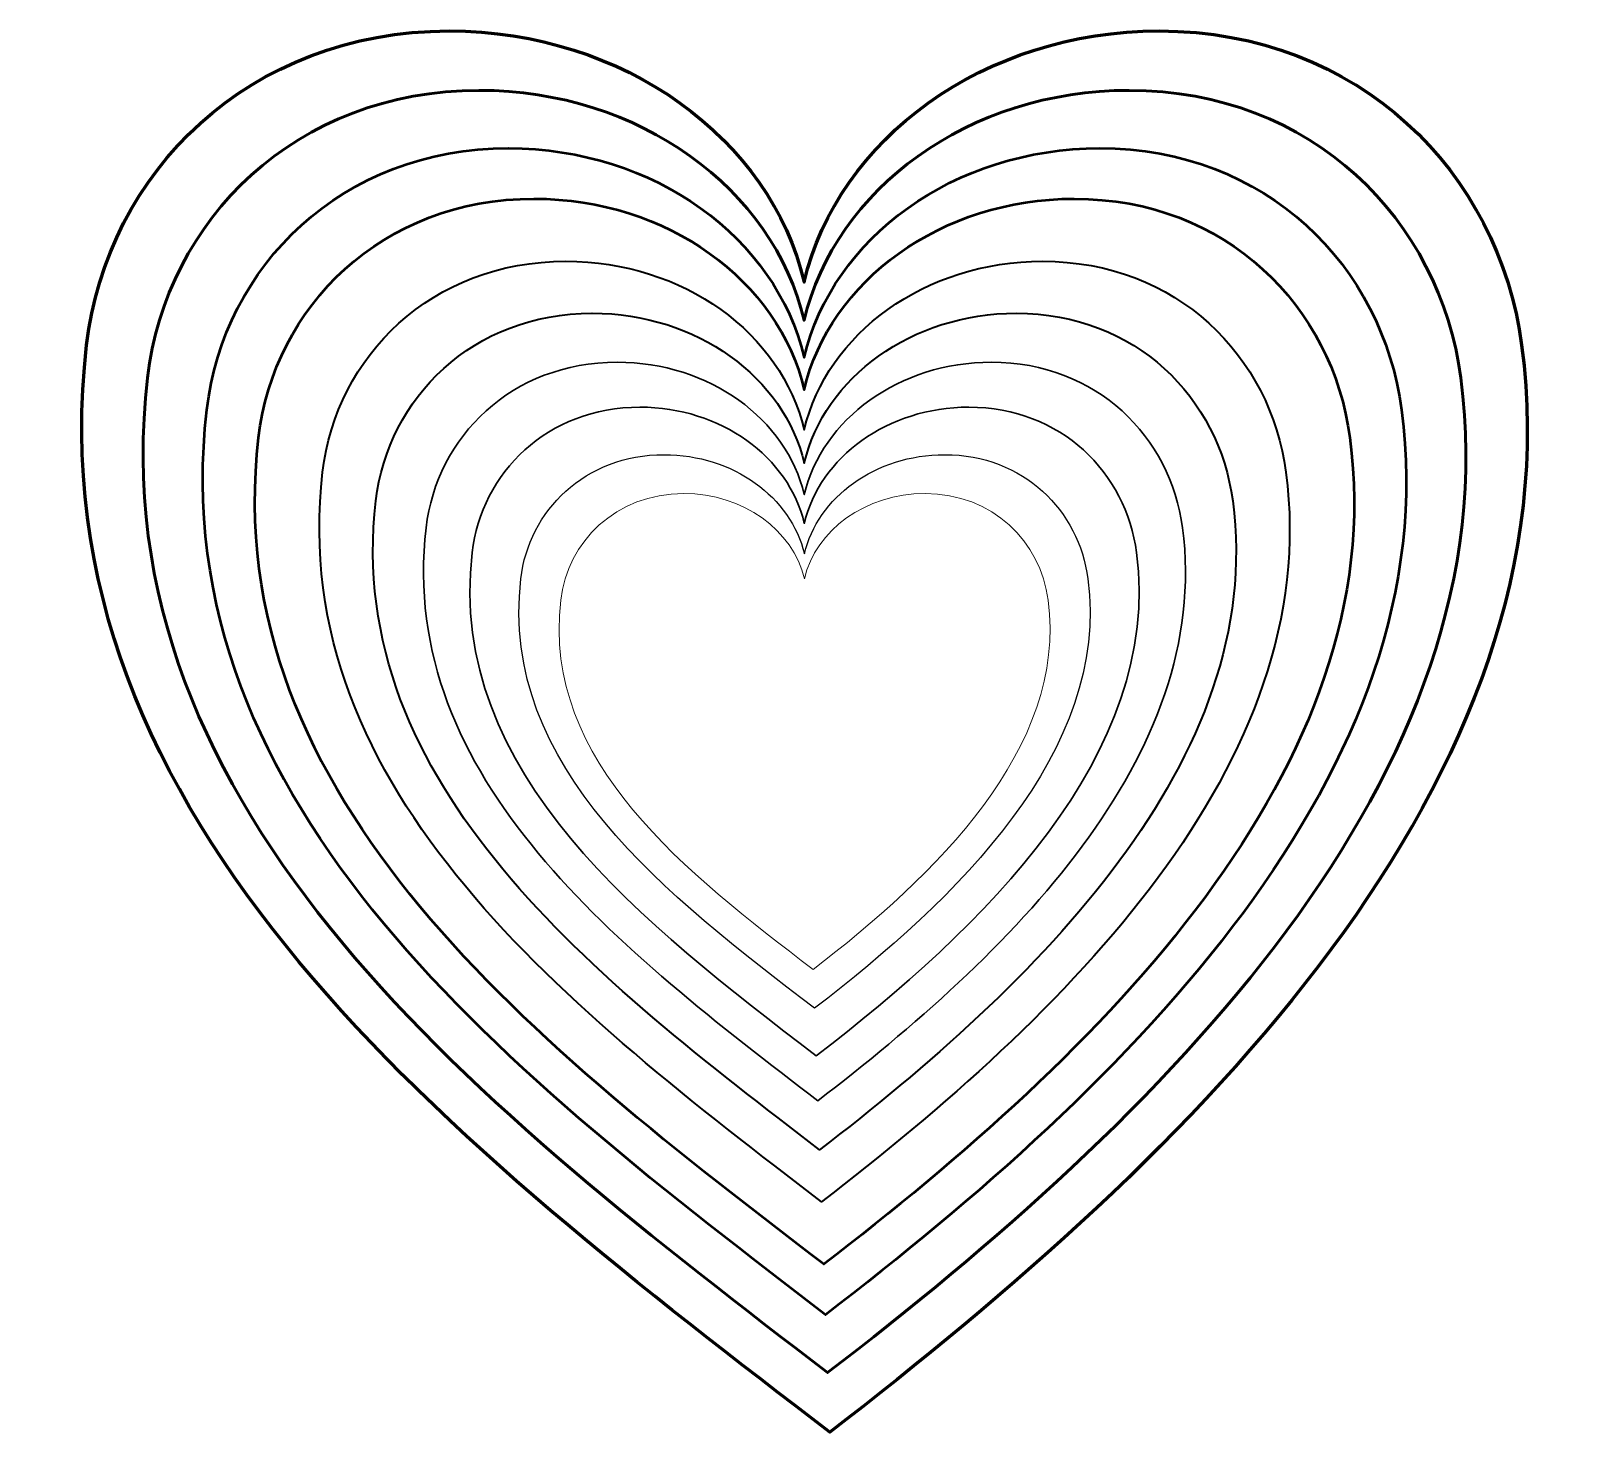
# Model space of a CAD drawing. Header units: centimetres. Extents: x -7.6 to 7.6, y -6.9 to 6.9.
import ezdxf

# ---------------------------------------------------------------- set-up
doc = ezdxf.new("R2010")
doc.units = ezdxf.units.CM
doc.header["$MEASUREMENT"] = 0
doc.layers.add('Layer 1', color=7, linetype='Continuous')

msp = doc.modelspace()

# ---------------------------------------------------------------- linework, layer by layer
at = {"layer": 'Layer 1', "color": 248, "lineweight": 60}
msp.add_open_spline([(-3.49893, 6.89948), (-5.46805, 6.89948), (-6.86841, 5.50615), (-7.066, 3.80764), (-7.066, 3.80764), (-7.61407, -0.90389), (-3.37472, -4.11187), (0.24833, -6.89166), (0.24833, -6.89166), (3.76578, -4.19415), (7.62343, -0.48237), (7.05846, 3.80765), (7.05846, 3.80765), (6.83509, 5.5038), (5.46052, 6.89948), (3.4914, 6.89948), (3.4914, 6.89948), (1.76722, 6.89948), (0.32718, 5.8377), (-0.00432, 4.42754), (-0.00432, 4.42754), (-0.3359, 5.83761), (-1.77482, 6.89948), (-3.49893, 6.89948)], degree=3, knots=[0, 0, 0, 0, 0.14285714, 0.14285714, 0.14285714, 0.14285714, 0.28571429, 0.28571429, 0.28571429, 0.28571429, 0.42857143, 0.42857143, 0.42857143, 0.42857143, 0.57142857, 0.57142857, 0.57142857, 0.57142857, 0.71428571, 0.71428571, 0.71428571, 0.71428571, 1, 1, 1, 1], dxfattribs=at)
at = {"layer": 'Layer 1', "color": 249, "lineweight": 53}
msp.add_open_spline([(-3.20227, 6.31482), (-5.00443, 6.31482), (-6.28606, 5.03963), (-6.46689, 3.48513), (-6.46689, 3.48513), (-6.9685, -0.82692), (-3.0886, -3.7629), (0.22726, -6.307), (0.22726, -6.307), (3.44648, -3.8382), (6.97704, -0.44114), (6.45998, 3.48513), (6.45998, 3.48513), (6.25555, 5.03747), (4.99753, 6.31482), (3.19536, 6.31482), (3.19536, 6.31482), (1.61737, 6.31482), (0.29943, 5.34306), (-0.00397, 4.05247), (-0.00397, 4.05247), (-0.30744, 5.34298), (-1.62435, 6.31482), (-3.20228, 6.31482), (-3.20228, 6.31482), (-3.20228, 6.31482), (-3.20227, 6.31482), (-3.20227, 6.31482)], degree=3, knots=[0, 0, 0, 0, 0.125, 0.125, 0.125, 0.125, 0.25, 0.25, 0.25, 0.25, 0.375, 0.375, 0.375, 0.375, 0.5, 0.5, 0.5, 0.5, 0.625, 0.625, 0.625, 0.625, 0.75, 0.75, 0.75, 0.75, 1, 1, 1, 1], dxfattribs=at)
at = {"layer": 'Layer 1', "color": 17, "lineweight": 50}
msp.add_open_spline([(-2.91303, 5.74477), (-4.55241, 5.74477), (-5.71827, 4.58477), (-5.88277, 3.17068), (-5.88277, 3.17068), (-6.33907, -0.75187), (-2.80962, -3.42266), (0.20673, -5.73696), (0.20673, -5.73696), (3.13516, -3.49116), (6.34682, -0.40094), (5.87646, 3.17069), (5.87646, 3.17069), (5.69049, 4.58281), (4.54611, 5.74478), (2.90673, 5.74478), (2.90673, 5.74478), (1.47127, 5.74478), (0.27238, 4.8608), (-0.00361, 3.68678), (-0.00361, 3.68678), (-0.27967, 4.86072), (-1.47763, 5.74478), (-2.91303, 5.74478), (-2.91303, 5.74478), (-2.91303, 5.74478), (-2.91303, 5.74477), (-2.91303, 5.74477)], degree=3, knots=[0, 0, 0, 0, 0.125, 0.125, 0.125, 0.125, 0.25, 0.25, 0.25, 0.25, 0.375, 0.375, 0.375, 0.375, 0.5, 0.5, 0.5, 0.5, 0.625, 0.625, 0.625, 0.625, 0.75, 0.75, 0.75, 0.75, 1, 1, 1, 1], dxfattribs=at)
at = {"layer": 'Layer 1', "color": 245, "lineweight": 50}
msp.add_open_spline([(-2.66087, 5.24781), (-4.15833, 5.24781), (-5.22327, 4.18822), (-5.37353, 2.89655), (-5.37353, 2.89655), (-5.79033, -0.68645), (-2.56642, -3.12603), (0.18882, -5.23999), (0.18882, -5.23999), (2.86375, -3.1886), (5.79739, -0.36589), (5.36775, 2.89655), (5.36775, 2.89655), (5.19788, 4.18643), (4.15256, 5.24781), (2.65509, 5.24781), (2.65509, 5.24781), (1.34389, 5.24781), (0.24878, 4.44035), (-0.00332, 3.36797), (-0.00332, 3.36797), (-0.25548, 4.44029), (-1.34974, 5.24781), (-2.66088, 5.24781), (-2.66088, 5.24781), (-2.66088, 5.24781), (-2.66087, 5.24781), (-2.66087, 5.24781)], degree=3, knots=[0, 0, 0, 0, 0.125, 0.125, 0.125, 0.125, 0.25, 0.25, 0.25, 0.25, 0.375, 0.375, 0.375, 0.375, 0.5, 0.5, 0.5, 0.5, 0.625, 0.625, 0.625, 0.625, 0.75, 0.75, 0.75, 0.75, 1, 1, 1, 1], dxfattribs=at)
at = {"layer": 'Layer 1', "color": 13, "lineweight": 40}
msp.add_open_spline([(-2.3487, 4.63258), (-3.67047, 4.63258), (-4.61047, 3.69731), (-4.7431, 2.55718), (-4.7431, 2.55718), (-5.111, -0.60545), (-2.26533, -2.75882), (0.16665, -4.62476), (0.16665, -4.62476), (2.52775, -2.81404), (5.11721, -0.32251), (4.73797, 2.55718), (4.73797, 2.55718), (4.58803, 3.69572), (3.66535, 4.63258), (2.34358, 4.63258), (2.34358, 4.63258), (1.18622, 4.63258), (0.21959, 3.91985), (-0.00293, 2.97329), (-0.00293, 2.97329), (-0.22551, 3.9198), (-1.19138, 4.63258), (-2.34869, 4.63258), (-2.34869, 4.63258), (-2.34869, 4.63258), (-2.3487, 4.63258), (-2.3487, 4.63258)], degree=3, knots=[0, 0, 0, 0, 0.125, 0.125, 0.125, 0.125, 0.25, 0.25, 0.25, 0.25, 0.375, 0.375, 0.375, 0.375, 0.5, 0.5, 0.5, 0.5, 0.625, 0.625, 0.625, 0.625, 0.75, 0.75, 0.75, 0.75, 1, 1, 1, 1], dxfattribs=at)
at = {"layer": 'Layer 1', "color": 233, "lineweight": 35}
msp.add_open_spline([(-2.08912, 4.121), (-3.26481, 4.121), (-4.10091, 3.2891), (-4.21888, 2.27498), (-4.21888, 2.27498), (-4.54612, -0.5381), (-2.01496, -2.45347), (0.14822, -4.11318), (0.14822, -4.11318), (2.24836, -2.50259), (4.55162, -0.28643), (4.2143, 2.27498), (4.2143, 2.27498), (4.08093, 3.28769), (3.26023, 4.121), (2.08454, 4.121), (2.08454, 4.121), (1.05509, 4.121), (0.1953, 3.48705), (-0.00263, 2.6451), (-0.00263, 2.6451), (-0.20061, 3.487), (-1.05973, 4.121), (-2.08913, 4.121), (-2.08913, 4.121), (-2.08913, 4.121), (-2.08912, 4.121), (-2.08912, 4.121)], degree=3, knots=[0, 0, 0, 0, 0.125, 0.125, 0.125, 0.125, 0.25, 0.25, 0.25, 0.25, 0.375, 0.375, 0.375, 0.375, 0.5, 0.5, 0.5, 0.5, 0.625, 0.625, 0.625, 0.625, 0.75, 0.75, 0.75, 0.75, 1, 1, 1, 1], dxfattribs=at)
at = {"layer": 'Layer 1', "color": 9, "lineweight": 30}
msp.add_open_spline([(-1.84438, 3.63865), (-2.88233, 3.63865), (-3.62047, 2.90421), (-3.72463, 2.0089), (-3.72463, 2.0089), (-4.01352, -0.47461), (-1.77891, -2.16558), (0.13084, -3.63084), (0.13084, -3.63084), (1.98494, -2.20894), (4.01835, -0.25242), (3.72055, 2.00891), (3.72055, 2.00891), (3.60281, 2.90297), (2.87826, 3.63865), (1.84031, 3.63865), (1.84031, 3.63865), (0.93147, 3.63865), (0.17241, 3.07897), (-0.00233, 2.33566), (-0.00233, 2.33566), (-0.17711, 3.07892), (-0.93558, 3.63865), (-1.84438, 3.63865)], degree=3, knots=[0, 0, 0, 0, 0.14285714, 0.14285714, 0.14285714, 0.14285714, 0.28571429, 0.28571429, 0.28571429, 0.28571429, 0.42857143, 0.42857143, 0.42857143, 0.42857143, 0.57142857, 0.57142857, 0.57142857, 0.57142857, 0.71428571, 0.71428571, 0.71428571, 0.71428571, 1, 1, 1, 1], dxfattribs=at)
at = {"layer": 'Layer 1', "color": 254, "lineweight": 30}
msp.add_open_spline([(-1.61991, 3.19626), (-2.53153, 3.19626), (-3.17983, 2.55121), (-3.27131, 1.76487), (-3.27131, 1.76487), (-3.52504, -0.41637), (-1.5624, -1.90153), (0.11491, -3.18845), (0.11491, -3.18845), (1.74334, -1.93961), (3.52927, -0.22122), (3.26771, 1.76487), (3.26771, 1.76487), (3.16429, 2.55012), (2.52793, 3.19626), (1.61631, 3.19626), (1.61631, 3.19626), (0.81809, 3.19626), (0.15141, 2.7047), (-0.00206, 2.05186), (-0.00206, 2.05186), (-0.15557, 2.70466), (-0.82172, 3.19626), (-1.61991, 3.19626)], degree=3, knots=[0, 0, 0, 0, 0.14285714, 0.14285714, 0.14285714, 0.14285714, 0.28571429, 0.28571429, 0.28571429, 0.28571429, 0.42857143, 0.42857143, 0.42857143, 0.42857143, 0.57142857, 0.57142857, 0.57142857, 0.57142857, 0.71428571, 0.71428571, 0.71428571, 0.71428571, 1, 1, 1, 1], dxfattribs=at)
at = {"layer": 'Layer 1', "color": 230, "lineweight": 25}
msp.add_open_spline([(-1.38265, 2.72867), (-2.16074, 2.72867), (-2.71408, 2.1781), (-2.79217, 1.50694), (-2.79217, 1.50694), (-3.00873, -0.3548), (-1.33357, -1.62243), (0.09806, -2.72085), (0.09806, -2.72085), (1.48797, -1.65494), (3.01231, -0.18824), (2.78906, 1.50694), (2.78906, 1.50694), (2.70079, 2.17717), (2.15764, 2.72867), (1.37955, 2.72867), (1.37955, 2.72867), (0.69825, 2.72867), (0.12922, 2.30911), (-0.00177, 1.75189), (-0.00177, 1.75189), (-0.13279, 2.30907), (-0.70137, 2.72867), (-1.38265, 2.72867)], degree=3, knots=[0, 0, 0, 0, 0.14285714, 0.14285714, 0.14285714, 0.14285714, 0.28571429, 0.28571429, 0.28571429, 0.28571429, 0.42857143, 0.42857143, 0.42857143, 0.42857143, 0.57142857, 0.57142857, 0.57142857, 0.57142857, 0.71428571, 0.71428571, 0.71428571, 0.71428571, 1, 1, 1, 1], dxfattribs=at)
at = {"layer": 'Layer 1', "color": 231, "lineweight": 20}
msp.add_open_spline([(-1.18853, 2.34609), (-1.85737, 2.34609), (-2.33302, 1.87283), (-2.40014, 1.2959), (-2.40014, 1.2959), (-2.5863, -0.30444), (-1.14634, -1.39408), (0.08427, -2.33827), (0.08427, -2.33827), (1.27903, -1.42202), (2.58933, -0.16126), (2.39743, 1.2959), (2.39743, 1.2959), (2.32156, 1.87202), (1.85467, 2.34609), (1.18583, 2.34609), (1.18583, 2.34609), (0.60019, 2.34609), (0.11106, 1.98544), (-0.00154, 1.50646), (-0.00154, 1.50646), (-0.11417, 1.98541), (-0.60291, 2.34609), (-1.18853, 2.34609)], degree=3, knots=[0, 0, 0, 0, 0.14285714, 0.14285714, 0.14285714, 0.14285714, 0.28571429, 0.28571429, 0.28571429, 0.28571429, 0.42857143, 0.42857143, 0.42857143, 0.42857143, 0.57142857, 0.57142857, 0.57142857, 0.57142857, 0.71428571, 0.71428571, 0.71428571, 0.71428571, 1, 1, 1, 1], dxfattribs=at)

doc.saveas('drawing.dxf')
